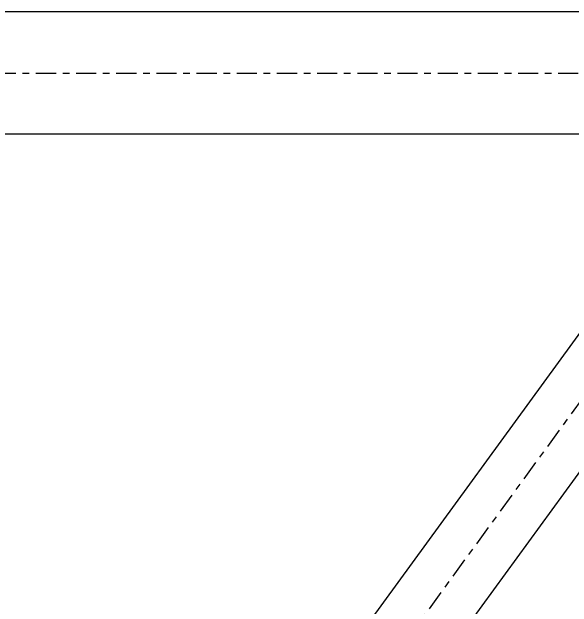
# Model space of a CAD drawing. Header units: millimetres. Extents: x 2368 to 8313, y 7493 to 11698.
# Drawn here: x 6149 to 6232.7, y 9077.3 to 9166.3 of the extents above; entities that cross this region are included whole.
import ezdxf

# ---------------------------------------------------------------- set-up
doc = ezdxf.new("R2010")
doc.units = ezdxf.units.MM
doc.linetypes.add('XKITLINE00', pattern=[0])
doc.linetypes.add('XKITLINE03', pattern=[6, 3, -1, 1, -1])

msp = doc.modelspace()

# ---------------------------------------------------------------- linework, layer by layer
at = {"color": 8, "linetype": 'XKITLINE00'}
for p, q in [((6248.2346, 9166.2624), (5738.5883, 9166.2624)), ((6239.6649, 9147.9824), (6050.789, 9147.9824)), ((6248.2828, 9138.2249), (6170.3595, 9031.2055)), ((6259.1387, 9132.4079), (6185.4508, 9031.2055))]:
    msp.add_line(p, q, dxfattribs=at)
at = {"color": 8, "linetype": 'XKITLINE03'}
for p, q in [((5738.5883, 9157.1224), (6269.5876, 9157.1224)), ((6269.5883, 9157.1224), (6153.0885, 8997.1225))]:
    msp.add_line(p, q, dxfattribs=at)

doc.saveas('drawing.dxf')
